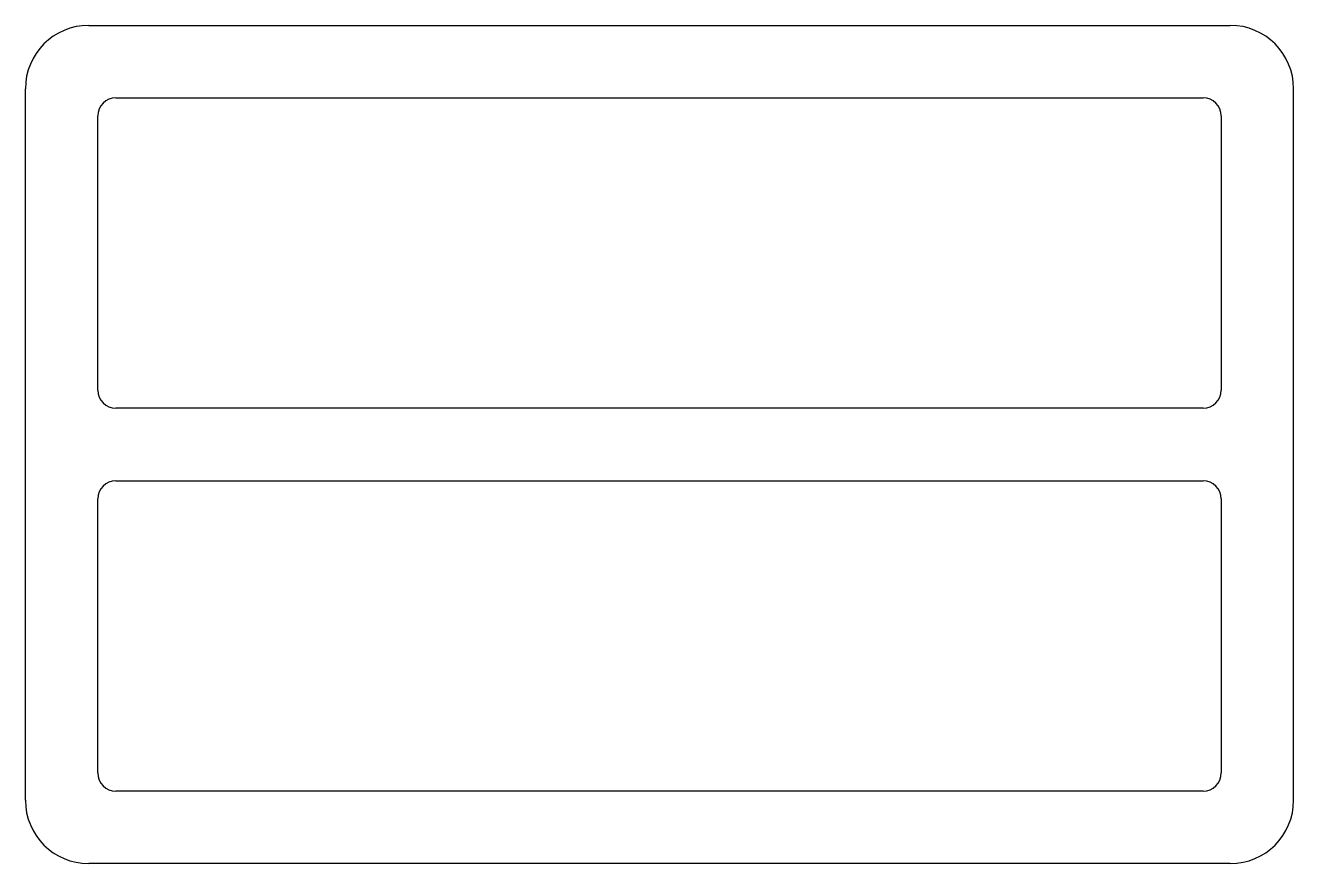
# Model space of a CAD drawing. Extents: x 1612 to 1682, y 1516.7 to 1562.9.
import ezdxf

# ---------------------------------------------------------------- set-up
doc = ezdxf.new("R2010")
doc.units = 0
doc.layers.get('0').update_dxf_attribs({"linetype": 'CONTINUOUS'})

msp = doc.modelspace()

# ---------------------------------------------------------------- linework, layer by layer
for p, q in [((1615.456, 1562.944), (1678.456, 1562.944)), ((1611.956, 1520.194), (1611.956, 1559.444)), ((1616.956, 1558.944), (1676.956, 1558.944)), ((1681.956, 1520.194), (1681.956, 1559.444)), ((1615.956, 1542.819), (1615.956, 1557.944)), ((1677.956, 1557.944), (1677.956, 1542.819)), ((1676.956, 1541.819), (1616.956, 1541.819)), ((1616.956, 1537.819), (1676.956, 1537.819)), ((1615.956, 1521.694), (1615.956, 1536.819)), ((1677.956, 1536.819), (1677.956, 1521.694)), ((1676.956, 1520.694), (1616.956, 1520.694)), ((1678.456, 1516.694), (1615.456, 1516.694))]:
    msp.add_line(p, q)
for centre, radius, start, end in [((1615.456, 1559.444), 3.5, 90, 180), ((1678.456, 1559.444), 3.5, 0, 89.99999), ((1616.956, 1557.944), 1, 90, 180), ((1676.956, 1557.944), 1, 0, 89.99999), ((1616.956, 1542.819), 1, 180, 270), ((1676.956, 1542.819), 1, 270, 0), ((1616.956, 1536.819), 1, 90, 180), ((1676.956, 1536.819), 1, 0, 89.99999), ((1616.956, 1521.694), 1, 180, 270), ((1676.956, 1521.694), 1, 270, 0), ((1615.456, 1520.194), 3.5, 180, 270), ((1678.456, 1520.194), 3.5, 270, 0)]:
    msp.add_arc(centre, radius, start, end)

doc.saveas('drawing.dxf')
